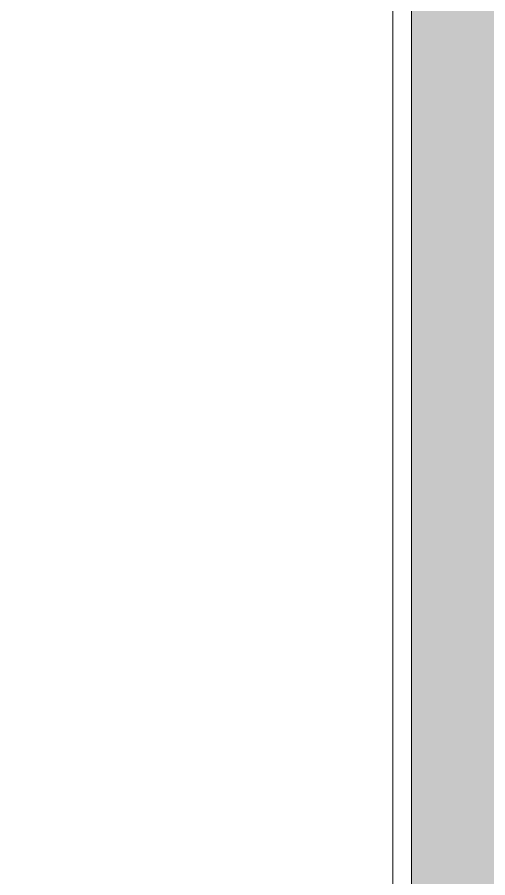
# Model space of a CAD drawing. Header units: millimetres. Extents: x 3006 to 6000, y 1661 to 3774.
# Drawn here: x 4729.34 to 4732.38, y 1917.2 to 1922.77 of the extents above; entities that cross this region are included whole.
import ezdxf

# ---------------------------------------------------------------- set-up
doc = ezdxf.new("R2010")
doc.units = ezdxf.units.MM
doc.header["$LTSCALE"] = 10
doc.layers.add('.20', color=130, linetype='Continuous', lineweight=20)
doc.layers.add('.20 hachura', color=185, linetype='Continuous')

msp = doc.modelspace()

# ---------------------------------------------------------------- hatches: boundary and pattern name
at = {"layer": '.20 hachura'}
h = msp.add_hatch(dxfattribs=at)
h.set_pattern_fill('AR-HBONE', color=185, scale=0.0015)
h.paths.add_polyline_path([(4735.6119, 1886.191), (4734.4119, 1886.191), (4734.4119, 1887.391), (4735.6119, 1887.391)], flags=16)
h.paths.add_polyline_path([(4734.3769, 1832.891), (4734.3769, 1832.6068), (4733.8386, 1832.6068), (4733.8386, 1832.891)])
h.paths.add_polyline_path([(4735.7319, 1884.9689), (4739.0078, 1884.9689), (4739.0077, 1885.0974), (4737.8077, 1885.7003), (4737.8077, 1887.8846), (4739.0077, 1888.4846), (4739.0079, 1888.591), (4733.8879, 1888.591), (4733.8873, 1890.5174), (4732.7873, 1891.1174), (4732.7873, 1892.4174), (4733.8873, 1893.0174), (4733.8879, 1932.7679), (4731.8879, 1932.766), (4731.8879, 1837.8689), (4681.4903, 1837.8689), (4676.6592, 1842.7), (4655.4826, 1842.6789), (4650.6726, 1837.8689), (4617.0095, 1837.8689), (4617.0095, 1835.8689), (4648.6726, 1835.8689), (4648.2489, 1835.4452), (4649.3096, 1834.3845), (4650.7939, 1835.8689), (4714.8578, 1835.8689), (4714.4341, 1835.4452), (4715.4948, 1834.3845), (4716.9791, 1835.8689), (4732.4123, 1835.8689), (4732.4123, 1827.6489), (4732.9123, 1827.6489), (4733.5123, 1828.8489), (4735.0123, 1828.8489), (4735.6123, 1827.6489), (4736.1094, 1827.6489), (4736.1094, 1830.5489), (4739.0077, 1830.5489), (4739.0077, 1831.1459), (4737.8077, 1831.7459), (4737.8077, 1833.2459), (4739.0077, 1833.8459), (4739.0077, 1834.3459), (4736.7637, 1834.3459), (4733.8879, 1837.2218), (4733.8879, 1857.411), (4733.8879, 1859.071), (4733.8879, 1880.5489), (4732.7879, 1881.1489), (4732.7879, 1882.4489), (4733.8879, 1883.0489), (4733.8879, 1884.9689), (4734.2919, 1884.9689)])

# ---------------------------------------------------------------- linework, layer by layer
at = {"layer": '.20', "ltscale": 10}
for p, q in [((4731.7679, 1837.9889), (4731.7679, 1932.7664)), ((4731.8879, 1837.8689), (4731.8879, 1932.7665))]:
    msp.add_line(p, q, dxfattribs=at)

doc.saveas('drawing.dxf')
